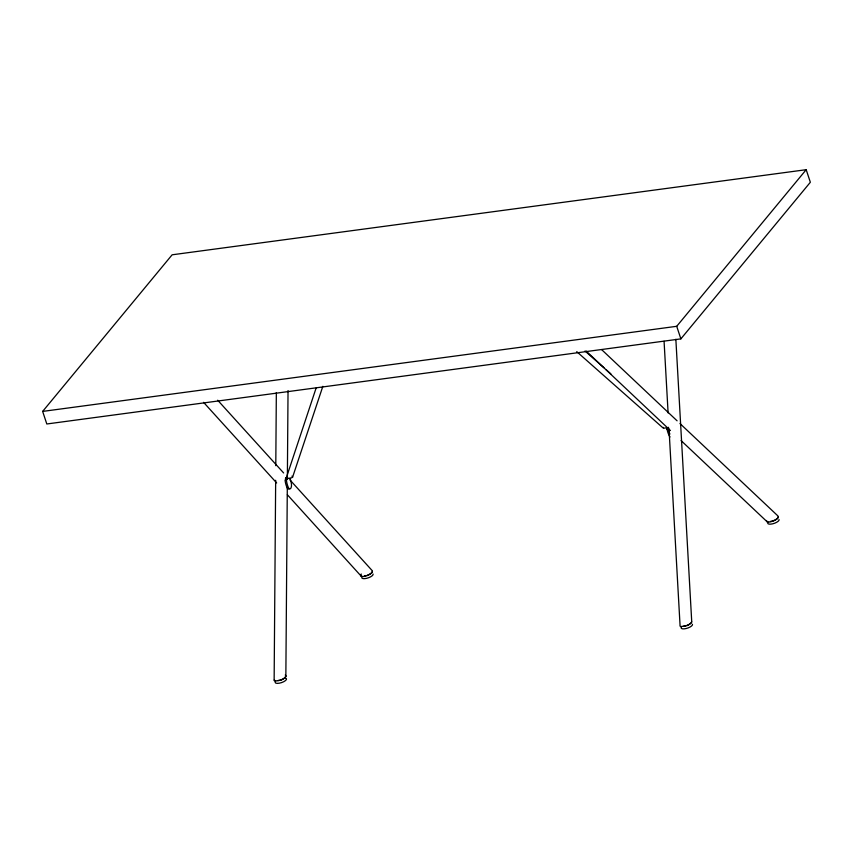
<?xml version="1.0" encoding="UTF-8"?>
<svg xmlns="http://www.w3.org/2000/svg" width="853" height="853" viewBox="0 0 853 853"><rect width="100%" height="100%" fill="white"/><g stroke="black" fill="none" stroke-linecap="round" stroke-linejoin="round"><path stroke-width="1.28" d="M275.668 480.292L274.144 679.692A8.445 2.911 -18.1 0 0 274.741 681.057L280.946 680.225A8.445 2.911 -18.2 0 0 285.254 674.99M275.786 465.674L276.34 392.561M285.851 676.344L287.301 487.596M287.386 475.633L288.037 390.557M286.139 478.362L316.079 388.136M290.009 478.49A13.03 5.672 84.9 0 1 291.513 484.771A4.478 1.951 84.9 0 1 288.709 488.161A13.03 5.672 84.9 0 1 286.416 480.132L286.917 478.693L291.651 477.797L292.622 477.104L291.961 476.134M669.989 436.992A13.03 6.067 79.7 0 1 667.003 429.048L666.897 427.694L663.794 428.238L663.165 427.374M669.904 434.113A13.03 6.067 79.7 0 1 668.304 428.814L667.003 429.048L667.366 427.929M292.622 477.104L322.85 386.324M287.77 478L286.416 480.132L285.435 478.736L287.056 476.774L285.073 480.25A13.03 5.672 84.9 0 0 287.365 488.279A4.478 1.951 84.9 0 0 289.348 488.588M42.65 411.413L172.135 254.802L806.192 169.694L810.35 182.265L680.865 338.876L46.808 423.984L42.65 411.413L676.717 326.304L806.192 169.694M667.003 429.048L668.603 427.3M681.067 440.574L767.21 521.855L769.811 522.047L773.426 521.012A8.445 2.9 -18.5 0 0 777.755 515.788L679.99 423.557M287.354 494.74L361.32 576.329L363.911 576.521L367.526 575.498A8.445 2.911 -18.2 0 0 371.855 570.262L289.871 479.834M585.03 351.02L603.913 367.718M605.907 369.477L610.876 373.881M576.735 351.639L663.048 427.95M601.6 349.581L677.09 420.817M586.214 351.084L670.426 430.53M217.686 400.217L283.633 472.957M203.579 402.339L276.66 482.947M676.717 326.304L680.865 338.876M675.853 339.27L691.74 621.869A8.445 2.89 -18.5 0 1 686.825 625.739L680.619 626.582A8.445 2.89 -18.4 0 1 680.044 625.217L668.997 428.856M664.071 341.285L668.102 412.927M361.32 576.329A8.445 2.922 -18.1 0 1 360.723 574.975M373.081 574.048A5.971 2.058 -18.3 0 1 366.705 578.302A5.971 2.058 -18.3 0 1 362.141 576.681M372.196 571.382A5.971 2.058 -18.3 0 1 367.312 575.21M366.332 575.508A5.971 2.058 -18.3 0 1 364.38 575.914M360.883 575.221A5.971 2.058 -18.3 0 1 361.256 574.016M285.35 678.071A5.971 2.058 -18.3 0 1 281.618 682.592A5.971 2.058 -18.3 0 1 275.562 681.398M285.616 676.109A5.971 2.058 -18.3 0 1 277.801 680.63M275.455 680.641A5.971 2.058 -18.3 0 1 274.303 679.948M767.199 521.855A8.445 2.9 -18.4 0 1 766.634 520.49M692.476 624.279A5.971 2.058 -18.3 0 1 686.1 628.533A5.971 2.058 -18.3 0 1 681.536 626.902M691.591 621.613A5.971 2.058 -18.3 0 1 686.708 625.441M685.727 625.739A5.971 2.058 -18.3 0 1 683.775 626.145M779.056 519.562A5.971 2.058 -18.3 0 1 772.679 523.817A5.971 2.058 -18.3 0 1 768.116 522.185M778.171 516.897A5.971 2.058 -18.3 0 1 770.355 521.428M287.216 477.051L286.245 477.755L287.216 477.051"/></g></svg>
